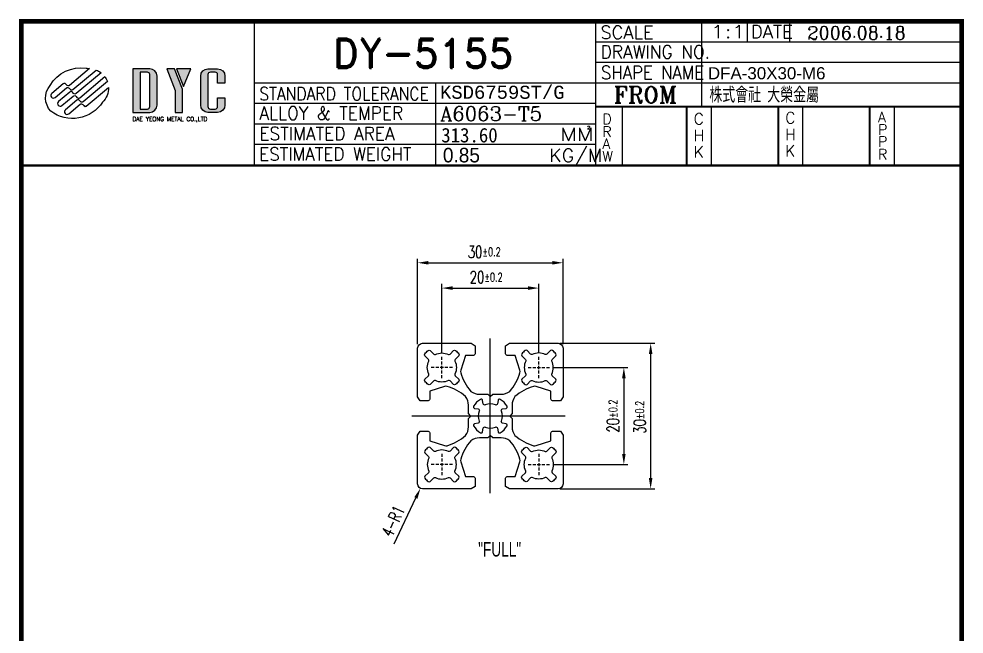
# Model space of a CAD drawing. Extents: x 358 to 554, y 1 to 280.
# Drawn here: x 358.4 to 553.4, y 152.8 to 279.7 of the extents above; entities that cross this region are included whole.
import ezdxf
from ezdxf.enums import TextEntityAlignment as Align

# ---------------------------------------------------------------- set-up
doc = ezdxf.new("R2010")
doc.units = 0
doc.header["$LTSCALE"] = 8
doc.linetypes.add('ACANSTGL', pattern=[0.11811023622, 0.07874015748, -0.03937007874])
doc.linetypes.add('CENTER2', pattern=[28.575000000000003, 19.05, -3.175, 3.175, -3.175])
doc.layers.get('0').update_dxf_attribs({"linetype": 'CONTINUOUS'})
doc.layers.get('Defpoints').update_dxf_attribs({"linetype": 'CONTINUOUS'})
for name, color, linetype in [('4', 7, 'CONTINUOUS'), ('외형선', 3, 'CONTINUOUS'), ('치수', 7, 'CONTINUOUS')]:
    doc.layers.add(name, color=color, linetype=linetype)
doc.styles.add('MONOTXT', font='monotxt')
doc.styles.add('ROMANC', font='ROMANC.shx', dxfattribs={"width": 0.9})
doc.styles.add('ROMANS', font='romans.shx', dxfattribs={"width": 0.7})
doc.styles.add('ROMANT', font='romant')
doc.styles.add('STYLE1', font='BatangChe.ttf')
doc.dimstyles.new('ROMANS', dxfattribs={"dimtxt": 2.5, "dimasz": 2.2, "dimexe": 0.85, "dimexo": 0.85, "dimgap": 1, "dimtad": 1, "dimdsep": 46, "dimtxsty": 'ROMANS', "dimcen": 2.2, "dimclrd": 3, "dimclre": 3, "dimclrt": 3, "dimadec": 0, "dimazin": 0, "dimtfac": 1, "dimtix": 1, "dimtmove": 1, "dimatfit": 0, "dimfxl": 0, "dimtolj": 1, "dimarcsym": 0})

# ---------------------------------------------------------------- blocks, each defined once
blk = doc.blocks.new('*D6')
at = {"layer": '4', "color": 2, "lineweight": -2}
for p, q in [((445.6241754073184, 210.8338310905647), (445.6241754073184, 225.0197618579008)), ((465.6218355079914, 210.8338310905647), (465.6218355079914, 225.0197618579008)), ((447.8241754073184, 224.1697618579008), (463.4218355079914, 224.1697618579008))]:
    blk.add_line(p, q, dxfattribs=at)
at = {"layer": '4', "color": 2}
for points in [[(447.8241754073184, 224.5364285245674), (447.8241754073184, 223.8030951912341), (445.6241754073184, 224.1697618579008)], [(463.4218355079914, 224.5364285245674), (463.4218355079914, 223.8030951912341), (465.6218355079914, 224.1697618579008)]]:
    blk.add_solid(points, dxfattribs=at)
at = {"layer": 'Defpoints', "color": 0}
for p in [(465.6218355079914, 224.1697618579008), (445.6241754073184, 209.9838310905647), (465.6218355079914, 209.9838310905647)]:
    blk.add_point(p, dxfattribs=at)
at = {"layer": '4', "color": 3, "insert": (454.7782734529543, 226.4197618579008), "char_height": 2.5, "attachment_point": 5, "style": 'ROMANS'}
blk.add_mtext('\\A1;20{\\H1.750000;±0.2}', dxfattribs=at)
blk = doc.blocks.new('*D7')
at = {"layer": '4', "color": 2, "lineweight": -2}
for p, q in [((440.6241754073196, 212.6338310905652), (440.6241754073196, 230.2361645695069)), ((470.6241754073188, 212.6338310905652), (470.6241754073188, 230.2361645695069)), ((442.8241754073196, 229.3861645695069), (468.4241754073188, 229.3861645695069))]:
    blk.add_line(p, q, dxfattribs=at)
at = {"layer": '4', "color": 2}
for points in [[(442.8241754073196, 229.7528312361736), (442.8241754073196, 229.0194979028403), (440.6241754073196, 229.3861645695069)], [(468.4241754073188, 229.7528312361736), (468.4241754073188, 229.0194979028403), (470.6241754073188, 229.3861645695069)]]:
    blk.add_solid(points, dxfattribs=at)
at = {"layer": 'Defpoints', "color": 0}
for p in [(470.6241754073188, 229.3861645695069), (440.6241754073196, 211.7838310905652), (470.6241754073188, 211.7838310905652)]:
    blk.add_point(p, dxfattribs=at)
at = {"layer": '4', "color": 3, "insert": (454.3767588847646, 231.6361645695069), "char_height": 2.5, "attachment_point": 5, "style": 'ROMANS'}
blk.add_mtext('\\A1;30{\\H1.750000;±0.2}', dxfattribs=at)
blk = doc.blocks.new('*D8')
at = {"layer": '4', "color": 2, "lineweight": -2}
for p, q in [((468.6718355079914, 207.7838310905647), (484.0264922185881, 207.7838310905647)), ((483.1764922185881, 205.5838310905647), (483.1764922185881, 189.9828795856573)), ((468.6702754400506, 187.7828795856574), (484.0264922185881, 187.7828795856574))]:
    blk.add_line(p, q, dxfattribs=at)
at = {"layer": '4', "color": 2}
for points in [[(482.8098255519214, 205.5838310905647), (483.5431588852548, 205.5838310905647), (483.1764922185881, 207.7838310905647)], [(482.8098255519214, 189.9828795856573), (483.5431588852548, 189.9828795856573), (483.1764922185881, 187.7828795856574)]]:
    blk.add_solid(points, dxfattribs=at)
at = {"layer": 'Defpoints', "color": 0}
for p in [(467.8218355079914, 207.7838310905647), (467.8202754400506, 187.7828795856574), (483.1764922185881, 187.7828795856574)]:
    blk.add_point(p, dxfattribs=at)
at = {"layer": '4', "color": 3, "insert": (480.9264922185881, 197.7851244191042), "char_height": 2.5, "attachment_point": 5, "rotation": 90, "style": 'ROMANS'}
blk.add_mtext('\\A1;20{\\H1.750000;±0.2}', dxfattribs=at)
blk = doc.blocks.new('*D9')
at = {"layer": '4', "color": 2, "lineweight": -2}
for p, q in [((469.9741754073188, 212.7838310905652), (489.5498348209042, 212.7838310905652)), ((488.6998348209041, 210.5838310905652), (488.6998348209041, 184.9838310905653)), ((469.9741754073233, 182.7838310905653), (489.5498348209042, 182.7838310905653))]:
    blk.add_line(p, q, dxfattribs=at)
at = {"layer": '4', "color": 2}
for points in [[(488.3331681542375, 210.5838310905652), (489.0665014875708, 210.5838310905652), (488.6998348209041, 212.7838310905652)], [(488.3331681542375, 184.9838310905653), (489.0665014875708, 184.9838310905653), (488.6998348209041, 182.7838310905653)]]:
    blk.add_solid(points, dxfattribs=at)
at = {"layer": 'Defpoints', "color": 0}
for p in [(469.1241754073188, 212.7838310905652), (469.1241754073233, 182.7838310905653), (488.6998348209041, 182.7838310905653)]:
    blk.add_point(p, dxfattribs=at)
at = {"layer": '4', "color": 3, "insert": (486.4498348209041, 197.5283868269755), "char_height": 2.5, "attachment_point": 5, "rotation": 90, "style": 'ROMANS'}
blk.add_mtext('\\A1;30{\\H1.750000;±0.2}', dxfattribs=at)
blk = doc.blocks.new('*D10')
at = {"layer": '4', "color": 2, "lineweight": -2}
blk.add_line((435.8105727389157, 171.4337491469533), (440.2612795436644, 180.8885737851031), dxfattribs=at)
at = {"layer": '4', "color": 2}
blk.add_solid([(439.9295313107469, 181.0447389361469), (440.5930277765819, 180.7324086340592), (441.1982704499272, 182.8790631826083)], dxfattribs=at)
at = {"layer": 'Defpoints', "color": 0}
for p in [(441.6241754073195, 183.7838310905653), (441.1982704499272, 182.8790631826083)]:
    blk.add_point(p, dxfattribs=at)
at = {"layer": '4', "color": 3, "insert": (435.5317028952555, 176.1242029214081), "char_height": 2.5, "attachment_point": 5, "rotation": 64.79204228385835, "style": 'ROMANS'}
blk.add_mtext('\\A1;4-R1', dxfattribs=at)

msp = doc.modelspace()

# ---------------------------------------------------------------- hatches: boundary and pattern name
h = msp.add_hatch(color=1)
edge = h.paths.add_edge_path()
edge.add_line((372.2468719399249, 261.6860468089452), (376.8625684735914, 265.5590760679711))
edge.add_arc((372.8658154507287, 265.3979386290018), 3.999999999999969, -46.397181027297506, 2.308748531911192, ccw=False)
edge.add_arc((369.4279179523566, 266.5425743141307), 7.397839774648331, 232.93671443006662, 326.88878846338076, ccw=False)
edge.add_arc((367.8658154507287, 263.3979386290017), 3.999999999999996, 140.0375531998655, 223.6028189727026, ccw=False)
edge.add_arc((371.1657073899274, 262.1981007202035), 7.397839774648336, 81.70492619284778, 149.3714486572285, ccw=False)
edge.add_arc((379.4465581769163, 318.9954555973466), 50.00000000000259, 261.7049261928512, 262.4909465920898)
edge.add_line((372.9124156492242, 269.4242443812782), (368.7881445309608, 265.9635700070682))
edge.add_arc((368.5310294870861, 266.2699877843158), 0.4000000000000055, 220.0000000000055, 310.0000000000015, ccw=False)
edge.add_line((368.2246117098387, 266.0128727404411), (368.0317754269327, 266.2426860733768))
edge.add_arc((367.7253576496851, 265.9855710295022), 0.3999999999999962, 39.99999999999596, 129.9999999999995)
edge.add_line((367.4682426058104, 266.2919888067498), (365.1318070542975, 264.331486597206))
edge.add_arc((365.4853402396251, 263.9101621534905), 0.5499999999999944, 129.9999999999999, 309.9999999999998)
edge.add_line((365.8388734249528, 263.4888377097751), (368.1753089764657, 265.4493399193191))
edge.add_arc((368.4324240203402, 265.1429221420715), 0.4000000000000032, 40.000000000005514, 130.0000000000011, ccw=False)
edge.add_line((368.7388417975878, 265.4000371859461), (368.9316780804938, 265.1702238530104))
edge.add_arc((369.2380958577414, 265.427338896885), 0.3999999999999989, 219.9999999999956, 309.9999999999999)
edge.add_line((369.495210901616, 265.1209211196374), (374.2830973356957, 269.1384348605924))
edge.add_arc((372.8658154507287, 265.3979386290018), 3.999999999999942, 52.33304050575322, 69.24819661296209, ccw=False)
edge.add_line((375.3100981192437, 268.5642428210208), (370.2022772722712, 264.2782722322065))
edge.add_arc((369.9451622283966, 264.5846900094541), 0.4000000000000055, 219.9999999999947, 310.0000000000015, ccw=False)
edge.add_line((369.6387444511489, 264.3275749655795), (369.4459081682429, 264.5573882985151))
edge.add_arc((369.1394903909954, 264.3002732546406), 0.3999999999999951, 39.99999999998548, 129.9999999999999)
edge.add_line((368.8823753471207, 264.6066910318882), (366.5459397956079, 262.6461888223442))
edge.add_arc((366.8994729809356, 262.2248643786288), 0.5500000000000562, 129.9999999999983, 309.9999999999984)
edge.add_line((367.2530061662632, 261.8035399349133), (369.5894417177761, 263.7640421444573))
edge.add_arc((369.8465567616507, 263.4576243672097), 0.4000000000000055, 40.000000000005514, 130.0000000000015, ccw=False)
edge.add_line((370.1529745388983, 263.7147394110844), (370.3458108218043, 263.4849260781486))
edge.add_arc((370.6522285990518, 263.7420411220232), 0.3999999999999908, 219.9999999999966, 309.9999999999991)
edge.add_line((370.9093436429264, 263.4356233447756), (376.0820953137626, 267.7760773639461))
edge.add_arc((372.8658154507287, 265.3979386290018), 3.999999999999966, 20.341927803232124, 36.47946786334768, ccw=False)
edge.add_line((376.6163546649824, 266.7884261702421), (371.6164100135815, 262.5929744573448))
edge.add_arc((371.3592949697069, 262.8993922345924), 0.3999999999999963, 219.9999999999851, 309.99999999999994, ccw=False)
edge.add_line((371.0528771924593, 262.6422771907178), (370.8600409095534, 262.8720905236535))
edge.add_arc((370.5536231323058, 262.6149754797789), 0.4000000000000071, 39.99999999999466, 130.0000000000019)
edge.add_line((370.2965080884311, 262.9213932570265), (367.9600725369183, 260.9608910474825))
edge.add_arc((368.3136057222459, 260.5395666037671), 0.5500000000000104, 130.0000000000018, 310.0000000000016)
edge.add_line((368.6671389075735, 260.1182421600516), (371.0035744590863, 262.0787443695955))
edge.add_arc((371.2606895029609, 261.772326592348), 0.3999999999999963, 39.99999999999602, 129.9999999999999, ccw=False)
edge.add_line((371.5671072802086, 262.0294416362225), (371.8242223240833, 261.723023858975))
edge.add_arc((372.054035657019, 261.9158601418809), 0.2999999999999924, 219.9999999999968, 309.9999999999986)
edge = h.paths.add_edge_path(flags=0)
edge.add_arc((372.054035657019, 261.9158601418809), 0.2999999999999756, 219.9999999999841, 309.999999999995)
edge.add_arc((372.054035657019, 261.9158601418809), 0.2999999999999924, 219.9999999999968, 309.9999999999986)
edge = h.paths.add_edge_path(flags=16)
edge.add_line((372.2468719399249, 261.6860468089452), (376.8625684735914, 265.5590760679711))
edge.add_arc((372.054035657019, 261.9158601418809), 0.2999999999999756, 219.9999999999841, 309.999999999995)
edge.add_line((371.5671072802086, 262.0294416362225), (371.8242223240833, 261.723023858975))
edge.add_arc((371.2606895029609, 261.772326592348), 0.3999999999999963, 39.99999999999596, 129.9999999999999)
edge.add_line((368.6671389075735, 260.1182421600516), (371.0035744590863, 262.0787443695955))
edge.add_arc((368.3136057222459, 260.5395666037671), 0.5500000000000104, 130.0000000000018, 310.0000000000016)
edge.add_line((370.2965080884311, 262.9213932570265), (367.9600725369183, 260.9608910474825))
edge.add_arc((370.5536231323058, 262.6149754797789), 0.4000000000000071, 39.99999999999466, 130.0000000000019)
edge.add_line((371.0528771924593, 262.6422771907178), (370.8600409095534, 262.8720905236535))
edge.add_arc((371.3592949697069, 262.8993922345924), 0.3999999999999963, 219.9999999999851, 309.9999999999999)
edge.add_line((376.6163546649824, 266.7884261702421), (371.6164100135815, 262.5929744573448))
edge.add_arc((372.8658154507287, 265.3979386290018), 3.999999999999966, 20.34192780323212, 36.47946786334772)
edge.add_line((370.9093436429264, 263.4356233447756), (376.0820953137626, 267.7760773639461))
edge.add_arc((370.6522285990518, 263.7420411220232), 0.3999999999999908, 219.9999999999966, 309.9999999999991)
edge.add_line((370.1529745388983, 263.7147394110844), (370.3458108218043, 263.4849260781486))
edge.add_arc((369.8465567616507, 263.4576243672097), 0.4000000000000055, 40.00000000000548, 130.0000000000015)
edge.add_line((367.2530061662632, 261.8035399349133), (369.5894417177761, 263.7640421444573))
edge.add_arc((366.8994729809356, 262.2248643786288), 0.5500000000000562, 129.9999999999983, 309.9999999999984)
edge.add_line((368.8823753471207, 264.6066910318882), (366.5459397956079, 262.6461888223442))
edge.add_arc((369.1394903909954, 264.3002732546406), 0.3999999999999951, 39.99999999998548, 129.9999999999999)
edge.add_line((369.6387444511489, 264.3275749655795), (369.4459081682429, 264.5573882985151))
edge.add_arc((369.9451622283966, 264.5846900094541), 0.4000000000000055, 219.9999999999947, 310.0000000000015)
edge.add_line((375.3100981192437, 268.5642428210208), (370.2022772722712, 264.2782722322065))
edge.add_arc((372.8658154507287, 265.3979386290018), 3.999999999999942, 52.33304050575321, 69.2481966129621)
edge.add_line((369.495210901616, 265.1209211196374), (374.2830973356957, 269.1384348605924))
edge.add_arc((369.2380958577414, 265.427338896885), 0.3999999999999989, 219.9999999999956, 309.9999999999999)
edge.add_line((368.7388417975878, 265.4000371859461), (368.9316780804938, 265.1702238530104))
edge.add_arc((368.4324240203402, 265.1429221420715), 0.4000000000000032, 40.00000000000548, 130.0000000000011)
edge.add_line((365.8388734249528, 263.4888377097751), (368.1753089764657, 265.4493399193191))
edge.add_arc((365.4853402396251, 263.9101621534905), 0.5499999999999944, 129.9999999999999, 309.9999999999998)
edge.add_line((367.4682426058104, 266.2919888067498), (365.1318070542975, 264.331486597206))
edge.add_arc((367.7253576496851, 265.9855710295022), 0.3999999999999962, 39.99999999999596, 129.9999999999995)
edge.add_line((368.2246117098387, 266.0128727404411), (368.0317754269327, 266.2426860733768))
edge.add_arc((368.5310294870861, 266.2699877843158), 0.4000000000000055, 220.0000000000055, 310.0000000000015)
edge.add_line((372.9124156492242, 269.4242443812782), (368.7881445309608, 265.9635700070682))
edge.add_arc((379.4465581769163, 318.9954555973466), 50.00000000000259, 261.7049261928512, 262.4909465920898)
edge.add_arc((371.1657073899274, 262.1981007202035), 7.397839774648336, 81.70492619284781, 149.3714486572285)
edge.add_arc((367.8658154507287, 263.3979386290017), 3.999999999999996, 140.0375531998655, 223.6028189727026)
edge.add_arc((369.4279179523566, 266.5425743141307), 7.397839774648331, 232.9367144300666, 326.8887884633808)
edge.add_arc((372.8658154507287, 265.3979386290018), 3.999999999999969, 313.6028189727025, 362.3087485319111)
h = msp.add_hatch(color=7)
h.dxf.hatch_style = 1
edge = h.paths.add_edge_path()
edge.add_line((381.8658154507287, 260.3979386290017), (385.3658154507287, 260.3979386290017))
edge.add_arc((385.3658154507287, 261.8979386290017), 1.5, 270, 360)
edge.add_line((386.8658154507287, 261.8979386290017), (386.8658154507287, 267.8979386290017))
edge.add_arc((385.3658154507287, 267.8979386290017), 1.5, 0, 90)
edge.add_line((385.3658154507287, 269.3979386290017), (381.8658154507287, 269.3979386290017))
edge.add_line((381.8658154507287, 269.3979386290017), (381.8658154507287, 260.3979386290017))
edge = h.paths.add_edge_path(flags=16)
edge.add_line((383.3658154507287, 261.0979386290017), (384.8658154507287, 261.0979386290017))
edge.add_arc((384.8658154507287, 261.5979386290017), 0.5, 270, 360)
edge.add_line((385.3658154507287, 261.5979386290017), (385.3658154507287, 268.1979386290017))
edge.add_arc((384.8658154507287, 268.1979386290017), 0.5, 0, 90)
edge.add_line((384.8658154507287, 268.6979386290017), (383.3658154507287, 268.6979386290017))
edge.add_line((383.3658154507287, 268.6979386290017), (383.3658154507287, 261.0979386290017))
h = msp.add_hatch(color=7)
h.paths.add_polyline_path([(392.3373328006852, 265.7133361634095), (393.8658154507287, 269.3979386290017), (390.9044318418438, 269.3979386290017)])
h.paths.add_polyline_path([(392.1158154507287, 265.1793403252505), (390.4752494437143, 269.3979386290017), (388.8658154507287, 269.3979386290017), (390.6158154507287, 264.8979386290017), (390.6158154507287, 260.3979386290017), (392.1158154507287, 260.3979386290017)])
edge = h.paths.add_edge_path()
edge.add_arc((397.3658154507287, 261.8979386290017), 1.5, 180, 270, ccw=False)
edge.add_line((395.8658154507287, 261.8979386290017), (395.8658154507287, 267.8979386290017))
edge.add_arc((397.3658154507287, 267.8979386290017), 1.5, 90, 180, ccw=False)
edge.add_line((397.3658154507287, 269.3979386290017), (399.3658154507287, 269.3979386290017))
edge.add_arc((399.3658154507287, 267.8979386290017), 1.5, 0, 90, ccw=False)
edge.add_line((400.8658154507287, 267.8979386290017), (400.8658154507287, 266.3979386290017))
edge.add_line((400.8658154507287, 266.3979386290017), (399.3658154507287, 266.3979386290017))
edge.add_line((399.3658154507287, 266.3979386290017), (399.3658154507287, 268.1979386290017))
edge.add_arc((398.8658154507287, 268.1979386290017), 0.5, 0, 90)
edge.add_line((398.8658154507287, 268.6979386290017), (397.8658154507287, 268.6979386290017))
edge.add_arc((397.8658154507287, 268.1979386290017), 0.5, 90, 180)
edge.add_line((397.3658154507287, 268.1979386290017), (397.3658154507287, 261.5979386290017))
edge.add_arc((397.8658154507287, 261.5979386290017), 0.5, 180, 270)
edge.add_line((397.8658154507287, 261.0979386290017), (398.8658154507287, 261.0979386290017))
edge.add_arc((398.8658154507287, 261.5979386290017), 0.5, 270, 360)
edge.add_line((399.3658154507287, 261.5979386290017), (399.3658154507287, 263.3979386290017))
edge.add_line((399.3658154507287, 263.3979386290017), (400.8658154507287, 263.3979386290017))
edge.add_line((400.8658154507287, 263.3979386290017), (400.8658154507287, 261.8979386290017))
edge.add_arc((399.3658154507287, 261.8979386290017), 1.5, -90, 0, ccw=False)
edge.add_line((399.3658154507287, 260.3979386290017), (397.3658154507287, 260.3979386290017))

# ---------------------------------------------------------------- linework, layer by layer
at = {"color": 7}
for p, q in [((406.9690154507286, 249.6139386290017), (406.9690154507288, 279.1819386290017)), ((477.3690154507286, 249.6139386290017), (477.3690154507286, 279.1819386290017)), ((499.2630154507286, 261.6869071500747), (499.2630154507286, 279.1819386290017)), ((508.6774154507286, 274.9579386290017), (508.6774154507287, 279.1819386290017)), ((517.4350154507287, 274.9579386290017), (517.4350154507287, 279.1819386290017)), ((477.3690154507286, 274.9579386290017), (552.8658154507287, 274.9579386290017)), ((477.3690154507286, 270.7339386290017), (552.8658154507287, 270.7339386290017)), ((406.9690154507286, 266.5099386290017), (552.8658154507287, 266.5099386290017)), ((444.4078154507287, 249.6139386290017), (444.4078154507287, 266.5099386290017)), ((406.9690154507286, 262.2859386290017), (477.3690154507286, 262.2859386290017)), ((477.3690154507286, 261.6869071500747), (552.8658154507287, 261.6869071500747)), ((477.3690154507286, 261.5369071500747), (552.8658154507287, 261.5369071500747)), ((482.9073270196909, 249.6139386290017), (482.9073270196909, 261.5369071500747)), ((496.0990154507286, 249.6139386290017), (496.0990154507286, 261.5369071500747)), ((496.2490154507287, 249.6139386290017), (496.2490154507286, 261.5369071500747)), ((501.2490154507287, 249.6139386290017), (501.2490154507286, 261.5369071500747)), ((514.9790154507286, 249.6139386290017), (514.9790154507286, 261.5369071500747)), ((515.1290154507286, 249.6139386290017), (515.1290154507286, 261.5369071500747)), ((520.1290154507286, 249.6139386290017), (520.1290154507286, 261.5369071500747)), ((533.8590154507286, 249.6139386290017), (533.8590154507286, 261.5369071500747)), ((534.0090154507287, 249.6139386290017), (534.0090154507287, 261.5369071500747)), ((539.0090154507287, 249.6139386290017), (539.0090154507286, 261.5369071500747)), ((406.9690154507286, 258.0619386290017), (477.3690154507286, 258.0619386290016)), ((406.9690154507286, 253.8379386290017), (477.3690154507286, 253.8379386290017)), ((358.8658154507287, 249.6139386290017), (552.8658154507287, 249.6139386290017))]:
    msp.add_line(p, q, dxfattribs=at)
at = {"color": 7, "linetype": 'Continuous'}
msp.add_line((358.8658154507287, 249.4139386290017), (552.8658154507287, 249.4139386290017), dxfattribs=at)
at = {"color": 7, "const_width": 1}
msp.add_lwpolyline([(358.8658154507287, 279.1819386290017), (552.8658154507287, 279.1819386290017), (552.8658154507287, 11.1819386290017), (358.8658154507287, 11.1819386290017)], close=True, dxfattribs=at)
at = {"color": 1}
msp.add_lwpolyline([(372.2468719399249, 261.6860468089452), (376.8625684735914, 265.5590760679711, -0.2157780440692302), (375.6244361403839, 262.5013869048638, -0.4345637451471435), (364.9692637265907, 260.6393179393466, -0.3816892209322487), (364.7999531351619, 265.9670801708378, -0.304140310349664), (372.2330020400476, 269.5185457518388, 0.003429674435915716), (372.9124156492242, 269.4242443812782), (368.7881445309608, 265.9635700070682, -0.4142135623730844), (368.2246117098387, 266.0128727404411), (368.0317754269327, 266.2426860733768, 0.4142135623731078), (367.4682426058104, 266.2919888067498), (365.1318070542976, 264.331486597206, 1.000000000000003), (365.8388734249528, 263.4888377097751), (368.1753089764655, 265.4493399193191, -0.4142135623730812), (368.7388417975878, 265.4000371859461), (368.9316780804938, 265.1702238530104, 0.4142135623731093), (369.495210901616, 265.1209211196374), (374.2830973356957, 269.1384348605924, -0.073940601245855), (375.3100981192437, 268.5642428210208), (370.2022772722712, 264.2782722322065, -0.4142135623731401), (369.6387444511489, 264.3275749655795), (369.4459081682431, 264.5573882985151, 0.414213562373162), (368.8823753471207, 264.6066910318882), (366.545939795608, 262.6461888223442, 0.9999999999999984), (367.2530061662632, 261.8035399349133), (369.5894417177761, 263.7640421444573, -0.4142135623730845), (370.1529745388983, 263.7147394110844), (370.3458108218042, 263.4849260781486, 0.4142135623730946), (370.9093436429264, 263.4356233447756), (376.0820953137626, 267.7760773639461, -0.07052990354995801), (376.6163546649824, 266.7884261702421), (371.6164100135816, 262.5929744573448, -0.4142135623731622), (371.0528771924593, 262.6422771907178), (370.8600409095534, 262.8720905236535, 0.4142135623731447), (370.2965080884311, 262.9213932570265), (367.9600725369183, 260.9608910474825, 0.9999999999999948), (368.6671389075735, 260.1182421600516), (371.0035744590863, 262.0787443695955, -0.4142135623731087), (371.5671072802086, 262.0294416362225), (371.8242223240833, 261.723023858975, 0.4142135623730874), (372.2468719399249, 261.6860468089452, -0.4142135623730956), (371.8242223240832, 261.723023858975)], format="xyb", dxfattribs=at)
at = {"color": 7}
for points in [[(381.8658154507287, 260.3979386290017), (385.3658154507287, 260.3979386290017, 0.414213562373095), (386.8658154507287, 261.8979386290017), (386.8658154507287, 267.8979386290017, 0.414213562373095), (385.3658154507287, 269.3979386290017), (381.8658154507287, 269.3979386290017)], [(397.3658154507287, 260.3979386290017, -0.414213562373095), (395.8658154507287, 261.8979386290017), (395.8658154507287, 267.8979386290017, -0.414213562373095), (397.3658154507287, 269.3979386290017), (399.3658154507287, 269.3979386290017, -0.414213562373095), (400.8658154507287, 267.8979386290017), (400.8658154507287, 266.3979386290017), (399.3658154507287, 266.3979386290017), (399.3658154507287, 268.1979386290017, 0.414213562373095), (398.8658154507287, 268.6979386290017), (397.8658154507287, 268.6979386290017, 0.414213562373095), (397.3658154507287, 268.1979386290017), (397.3658154507287, 261.5979386290017, 0.414213562373095), (397.8658154507287, 261.0979386290017), (398.8658154507287, 261.0979386290017, 0.414213562373095), (399.3658154507287, 261.5979386290017), (399.3658154507287, 263.3979386290017), (400.8658154507287, 263.3979386290017), (400.8658154507287, 261.8979386290017, -0.414213562373095), (399.3658154507287, 260.3979386290017)], [(383.3658154507287, 261.0979386290017), (384.8658154507287, 261.0979386290017, 0.414213562373095), (385.3658154507287, 261.5979386290017), (385.3658154507287, 268.1979386290017, 0.414213562373095), (384.8658154507287, 268.6979386290017), (383.3658154507287, 268.6979386290017)]]:
    msp.add_lwpolyline(points, format="xyb", close=True, dxfattribs=at)
for points in [[(392.1158154507287, 265.1793403252505), (390.4752494437143, 269.3979386290017), (388.8658154507287, 269.3979386290017), (390.6158154507287, 264.8979386290017), (390.6158154507287, 260.3979386290017), (392.1158154507287, 260.3979386290017)], [(392.3373328006852, 265.7133361634095), (393.8658154507287, 269.3979386290017), (390.9044318418438, 269.3979386290017)]]:
    msp.add_lwpolyline(points, close=True, dxfattribs=at)
at = {"layer": '4', "color": 1, "linetype": 'CENTER2'}
for p, q in [((455.6241754073192, 181.8427448576102), (455.6241754073192, 213.7801421308992)), ((471.0818540654557, 197.7838310905645), (439.4000295690546, 197.7838310905645))]:
    msp.add_line(p, q, dxfattribs=at)
at = {"layer": '4', "color": 1, "linetype": 'ACANSTGL'}
for p, q in [((445.6241754073184, 205.5838310905647), (445.6241754073184, 209.9838310905648)), ((465.6218355079914, 205.5838310905647), (465.6218355079914, 209.9838310905648)), ((447.8241754073184, 207.7838310905647), (443.4241754073184, 207.7838310905647)), ((463.4218355079913, 207.7838310905647), (467.8218355079914, 207.7838310905647)), ((445.6247838352886, 189.9830511174316), (445.6251270339067, 185.5830511308163)), ((465.6212270800212, 189.9830511174316), (465.620883881403, 185.5830511308163)), ((447.8249554279053, 187.7832227234331), (443.42495544129, 187.7828795248149)), ((463.4210554874044, 187.7832227234331), (467.8210554740197, 187.7828795248149))]:
    msp.add_line(p, q, dxfattribs=at)
at = {"layer": '4', "color": 0}
for points in [[(459.5741754073213, 182.7838310905647), (458.7741754073189, 183.2838310905664), (458.7741754073191, 184.9838310905721, -0.4142135623747044), (459.0741754073206, 185.2838310905721), (460.7241754073186, 185.2838310905628), (461.7117832370922, 188.3356045322412, 0.1325389155706619), (461.7375307936069, 188.855971354134, 0.1125422963130033), (459.6281881828187, 192.6941403288586, 0.1608027959134906), (457.842016473322, 193.2838310905673), (456.1241754073187, 193.2838310905672), (455.6241754073203, 193.783831090567), (455.1241754073204, 193.2838310905672), (453.4063343413174, 193.2838310905672, 0.160802795913492), (451.6201626318204, 192.6941403288586, 0.1125422963130027), (449.5108200210323, 188.855971354134, 0.1325389155706613), (449.536567577547, 188.3356045322412), (450.5241754073205, 185.2838310905628), (452.1741754073185, 185.2838310905721, -0.4142135623747042), (452.47417540732, 184.9838310905721), (452.4741754073203, 183.2838310905664), (451.6741754073175, 182.7838310905645), (441.62417540732, 182.7838310905643, -0.414213562373095), (440.62417540732, 183.7838310905643), (440.62417540732, 193.8338310905627), (441.1241754073217, 194.6338310905652), (442.8241754073275, 194.633831090565, -0.4142135623747042), (443.1241754073274, 194.3338310905634), (443.1241754073181, 192.6838310905654), (446.1759488489965, 191.6962232607919, 0.1325389155706613), (446.6963156708894, 191.6704757042772, 0.1125422963130027), (450.534484645614, 193.7798183150653, 0.160802795913492), (451.1241754073225, 195.5659900245623), (451.1241754073225, 197.2838310905653), (451.6241754073224, 197.7838310905652), (451.1241754073225, 198.2838310905636), (451.1241754073226, 200.0016721565669, 0.1608027959134906), (450.5344846456139, 201.7878438660637, 0.1125422963130033), (446.6963156708894, 203.8971864768518, 0.1325389155706619), (446.1759488489965, 203.8714389203371), (443.1241754073181, 202.8838310905635), (443.1241754073274, 201.2338310905656, -0.4142135623747044), (442.8241754073275, 200.933831090564), (441.1241754073217, 200.9338310905638), (440.62417540732, 201.7338310905662), (440.62417540732, 211.7838310905643, -0.414213562373095), (441.62417540732, 212.7838310905643), (451.6741754073178, 212.7838310905643), (452.4741754073203, 212.2838310905626), (452.47417540732, 210.5838310905569, -0.4142135623747042), (452.1741754073185, 210.2838310905569), (450.5241754073205, 210.2838310905662), (449.536567577547, 207.2320576488878, 0.1325389155706613), (449.5108200210323, 206.711690826995, 0.1125422963130027), (451.6201626318204, 202.8735218522704, 0.160802795913492), (453.4063343413174, 202.2838310905618), (455.1241754073204, 202.2838310905618), (455.6241754073203, 201.7838310905619), (456.1241754073187, 202.2838310905618), (457.842016473322, 202.2838310905617, 0.1608027959134906), (459.6281881828187, 202.8735218522704, 0.1125422963130033), (461.7375307936069, 206.711690826995, 0.1325389155706619), (461.7117832370922, 207.2320576488878), (460.7241754073186, 210.2838310905662), (459.0741754073206, 210.2838310905569, -0.4142135623747044), (458.7741754073191, 210.5838310905569), (458.7741754073189, 212.2838310905626), (459.5741754073213, 212.7838310905643), (469.6241754073191, 212.7838310905643, -0.414213562373095), (470.6241754073191, 211.7838310905643), (470.6241754073183, 201.7338310905662), (470.1241754073166, 200.9338310905638), (468.4241754073109, 200.933831090564, -0.4142135623747044), (468.1241754073109, 201.2338310905656), (468.1241754073203, 202.8838310905635), (465.0724019656418, 203.8714389203371, 0.1325389155706619), (464.552035143749, 203.8971864768518, 0.1125422963130033), (460.7138661690245, 201.7878438660637, 0.1608027959134906), (460.1241754073157, 200.0016721565669), (460.1241754073158, 198.2838310905636), (459.6241754073159, 197.7838310905652), (460.1241754073158, 197.2838310905653), (460.1241754073158, 195.5659900245623, 0.160802795913492), (460.7138661690244, 193.7798183150653, 0.1125422963130027), (464.552035143749, 191.6704757042772, 0.1325389155706613), (465.0724019656419, 191.6962232607919), (468.1241754073203, 192.6838310905654), (468.1241754073109, 194.3338310905634, -0.4142135623747042), (468.4241754073109, 194.633831090565), (470.1241754073166, 194.6338310905652), (470.6241754073183, 193.8338310905627), (470.624175407317, 183.7838310905638, -0.414213562373095), (469.6241754073191, 182.7838310905643)], [(448.3102156807826, 206.4477219448206, 0.3222541028478048), (448.3666876737728, 206.1019789958902), (449.1072584459639, 205.3614082236991, -0.3831100821435603), (449.1287657690558, 204.9610936963999, -0.05372606194994083), (448.4469128014845, 204.2792407288261, -0.3831100821435861), (448.0465982741841, 204.3007480519192), (447.306027501993, 205.0413188241103, 0.3222541028478022), (446.9602845530617, 205.0977908171025, -0.2349805983575676), (444.288066261574, 205.0977908171006, 0.3222541028477769), (443.9423233126438, 205.0413188241104), (443.2017525404526, 204.3007480519192, -0.3831100821436147), (442.8014380131533, 204.2792407288273, -0.05372606194993337), (442.1195850455796, 204.9610936963986, -0.383110082143567), (442.1410923686728, 205.361408223699), (442.881663140864, 206.1019789958901, 0.3222541028478081), (442.9381351338561, 206.4477219448214, -0.2349805983575441), (442.9381351338561, 209.1199402363079, 0.3222541028477805), (442.881663140864, 209.4656831852391), (442.1410923686727, 210.2062539574304, -0.3831100821435305), (442.1195850455795, 210.6065684847306, -0.05372606194994272), (442.8014380131533, 211.2884214523021, -0.3831100821435624), (443.2017525404525, 211.2669141292102), (443.9423233126437, 210.526343357019, 0.3222541028477886), (444.288066261574, 210.4698713640288, -0.2349805983575674), (446.9602845530617, 210.469871364027, 0.322254102847851), (447.306027501993, 210.5263433570191), (448.046598274184, 211.2669141292102, -0.383110082143571), (448.4469128014842, 211.2884214523035, -0.05372606194994506), (449.1287657690557, 210.6065684847297, -0.3831100821435968), (449.1072584459638, 210.2062539574304), (448.3666876737727, 209.4656831852394, 0.3222541028477955), (448.3102156807825, 209.119940236309, -0.2349805983575491)], [(462.9357952345272, 206.4477219448206, -0.3222541028478048), (462.879323241537, 206.1019789958902), (462.1387524693458, 205.3614082236991, 0.3831100821435603), (462.1172451462539, 204.9610936963999, 0.05372606194994083), (462.7990981138253, 204.2792407288261, 0.3831100821435861), (463.1994126411256, 204.3007480519192), (463.9399834133167, 205.0413188241103, -0.3222541028478022), (464.285726362248, 205.0977908171025, 0.2349805983575676), (466.9579446537357, 205.0977908171006, -0.3222541028477769), (467.3036876026659, 205.0413188241104), (468.0442583748571, 204.3007480519192, 0.3831100821436147), (468.4445729021564, 204.2792407288273, 0.05372606194993337), (469.1264258697301, 204.9610936963986, 0.383110082143567), (469.104918546637, 205.361408223699), (468.3643477744457, 206.1019789958901, -0.3222541028478081), (468.3078757814536, 206.4477219448214, 0.2349805983575441), (468.3078757814536, 209.1199402363079, -0.3222541028477805), (468.3643477744458, 209.4656831852391), (469.104918546637, 210.2062539574304, 0.3831100821435305), (469.1264258697302, 210.6065684847306, 0.05372606194994272), (468.4445729021564, 211.2884214523021, 0.3831100821435624), (468.0442583748572, 211.2669141292102), (467.303687602666, 210.526343357019, -0.3222541028477886), (466.9579446537358, 210.4698713640288, 0.2349805983575674), (464.2857263622481, 210.469871364027, -0.322254102847851), (463.9399834133167, 210.5263433570191), (463.1994126411257, 211.2669141292102, 0.383110082143571), (462.7990981138254, 211.2884214523035, 0.05372606194994506), (462.117245146254, 210.6065684847297, 0.3831100821435968), (462.1387524693459, 210.2062539574304), (462.879323241537, 209.4656831852394, -0.3222541028477955), (462.9357952345272, 209.119940236309, 0.2349805983575491)], [(458.8615172897203, 199.3699563548465, 0.5225893003038996), (459.0665597326027, 199.8178353239862, 0.1264756527656377), (457.6581796407438, 201.2262154158473, 0.5225893003038559), (457.2103006716036, 201.0211729729652), (457.0767299289233, 200.2802393272589, -0.4887852198418892), (456.6574911360655, 200.0602885588089, 0.2163351679808829), (454.5908596785733, 200.0602885588084, -0.488785219841928), (454.1716208857152, 200.280239327259), (454.0380501430352, 201.0211729729662, 0.5225893003038657), (453.5901711738953, 201.2262154158482, 0.1264756527656435), (452.1817910820351, 199.8178353239884, 0.5225893003038904), (452.3868335249175, 199.3699563548483), (453.1277671706245, 199.2363856121683, -0.4887852198420371), (453.3477179390747, 198.8171468193105, 0.216335167980799), (453.3477179390752, 196.7505153618191, -0.488785219841969), (453.1277671706244, 196.331276568961), (452.3868335249174, 196.1977058262811, 0.5225893003038502), (452.1817910820351, 195.749826857141, 0.1264756527656465), (453.5901711738954, 194.3414467652811, 0.5225893003038377), (454.0380501430352, 194.5464892081632), (454.1716208857152, 195.28742285387, -0.4887852198420125), (454.5908596785733, 195.5073736223207, 0.2163351679808897), (456.6574911360655, 195.5073736223202, -0.4887852198419051), (457.0767299289233, 195.2874228538702), (457.2103006716036, 194.5464892081642, 0.5225893003039149), (457.6581796407438, 194.3414467652821, 0.1264756527656421), (459.0665597326027, 195.7498268571433, 0.5225893003039148), (458.8615172897203, 196.197705826283), (458.1205836440148, 196.3312765689623, -0.4887852198420339), (457.9006328755638, 196.7505153618203, 0.2163351679805315), (457.9006328755642, 198.8171468193094, -0.4887852198420295), (458.1205836440146, 199.2363856121671)], [(448.3108914837972, 189.1193697761016, -0.3222541028478048), (448.3673365087742, 189.4651171287779), (449.1078495144249, 190.2057456630038, 0.3831100821435603), (449.1293256130439, 190.6060618666498, 0.05372606194994083), (448.4474194632294, 191.2878616478321, 0.3831100821435861), (448.0471066147113, 191.2663231003969), (447.3065936090606, 190.525694566171, -0.3222541028478022), (446.9608550659788, 190.4691956055091, 0.2349805983575676), (444.28863678262, 190.4689871733235, -0.3222541028477769), (443.9428894299436, 190.5254321983005), (443.2022608957176, 191.2659452039512, 0.3831100821436147), (442.8019446920717, 191.2874213025703, 0.05372606194993337), (442.1201449108895, 190.6055151527558, 0.383110082143567), (442.1416834583247, 190.2052023042377), (442.8823119925507, 189.464689298587, -0.3222541028478081), (442.9388109532125, 189.1189507555051, 0.2349805983575441), (442.9390193854, 186.4467324721475, -0.3222541028477805), (442.8825743604211, 186.1009851194702), (442.1420613547702, 185.3603565852442, 0.3831100821435305), (442.1205852561499, 184.9600403815973, 0.05372606194994272), (442.8024914059669, 184.2782406004173, 0.3831100821435624), (443.2028042544839, 184.2997791478512), (443.9433172601346, 185.0404076820772, -0.3222541028477886), (444.2890558032154, 185.0969066427371, 0.2349805983575674), (446.9612740865743, 185.0971150749264, -0.322254102847851), (447.3070214392516, 185.0406700499474), (448.0476499734775, 184.3001570442968, 0.383110082143571), (448.4479661771244, 184.2786809456764, 0.05372606194994506), (449.1297659583044, 184.9605870954934, 0.3831100821435968), (449.1082274108705, 185.3608999440104), (448.3675988766445, 186.101412949661, -0.3222541028477955), (448.3110999159846, 186.4471514927419, 0.2349805983575491)], [(462.9351194315125, 189.1193697761016, 0.3222541028478048), (462.8786744065355, 189.4651171287779), (462.1381614008849, 190.2057456630038, -0.3831100821435603), (462.1166853022658, 190.6060618666498, -0.05372606194994083), (462.7985914520803, 191.2878616478321, -0.3831100821435861), (463.1989043005984, 191.2663231003969), (463.9394173062491, 190.525694566171, 0.3222541028478022), (464.2851558493309, 190.4691956055091, -0.2349805983575676), (466.9573741326898, 190.4689871733235, 0.3222541028477769), (467.303121485366, 190.5254321983005), (468.0437500195921, 191.2659452039512, -0.3831100821436147), (468.4440662232381, 191.2874213025703, -0.05372606194993337), (469.1258660044202, 190.6055151527558, -0.383110082143567), (469.1043274569851, 190.2052023042377), (468.363698922759, 189.464689298587, 0.3222541028478081), (468.3071999620972, 189.1189507555051, -0.2349805983575441), (468.3069915299097, 186.4467324721475, 0.3222541028477805), (468.3634365548887, 186.1009851194702), (469.1039495605394, 185.3603565852442, -0.3831100821435305), (469.1254256591598, 184.9600403815973, -0.05372606194994272), (468.4435195093429, 184.2782406004173, -0.3831100821435624), (468.0432066608258, 184.2997791478512), (467.3026936551751, 185.0404076820772, 0.3222541028477886), (466.9569551120943, 185.0969066427371, -0.2349805983575674), (464.2847368287354, 185.0971150749264, 0.322254102847851), (463.9389894760582, 185.0406700499474), (463.1983609418323, 184.3001570442968, -0.383110082143571), (462.7980447381853, 184.2786809456764, -0.05372606194994506), (462.1162449570053, 184.9605870954934, -0.3831100821435968), (462.1377835044393, 185.3608999440104), (462.8784120386652, 186.101412949661, 0.3222541028477955), (462.9349109993251, 186.4471514927419, -0.2349805983575491)]]:
    msp.add_lwpolyline(points, format="xyb", close=True, dxfattribs=at)

# ---------------------------------------------------------------- texts
at = {"color": 7, "style": 'ROMANS'}
for s, height, width, p, p2 in [('SCALE             ', 2.7, 0.7388936795824682, (478.3407343879925, 275.5544687600191), (513.3009610562373, 275.5544687600191)), ('1:1            ', 2.7, 0.9003737552528062, (501.0596983737884, 275.6980736720166), (536.019925042033, 275.6980736720166)), ('DATE              ', 2.7, 0.7388936795824658, (509.3517906965428, 275.6980736720166), (544.3120173647875, 275.6980736720166)), ('DRAWING NO.       ', 2.7, 0.7616607117264657, (478.3613965086025, 271.5273711771769), (513.3216231768473, 271.5273711771769)), ('SHAPE NAME        ', 2.7, 0.7309485862536244, (478.4435285284761, 267.2716008401019), (513.4037551967209, 267.2716008401019)), ('STANDARD TOLERANCE', 2.7, 0.7746805529525593, (407.9746127496218, 262.8904801654348), (442.9348394178666, 262.8904801654348)), ('ALLOY & TEMPER   ', 2.7, 0.7927489040418317, (407.9746127496218, 258.899872173629), (442.9348394178666, 258.899872173629)), ('2             ', 0.6422088240572272, 0.9280302869841203, (475.5577306575661, 256.9296164957514), (483.8731995677097, 256.9296164957514)), ('ESTIMATED AREA    ', 2.7, 0.7950668832934161, (407.9746127496218, 254.6833803661751), (442.9348394178666, 254.6833803661751)), ('MM            ', 2.7, 0.9063762469544911, (469.9755874854994, 254.5230522534832), (504.9358141537441, 254.5230522534832)), ('ESTIMATED WEIGHT  ', 2.7, 0.8141104014561301, (407.8992671021408, 250.4668879067955), (442.8594937703855, 250.4668879067955)), ('KG/M            ', 2.7, 0.7997437473127869, (467.7251176806668, 250.1901929940744), (502.6853443489115, 250.1901929940744))]:
    msp.add_text(s, height=height, dxfattribs=dict(at, width=width)).set_placement(p, p2, align=Align.FIT)
at = {"color": 7}
for s, height, style, p in [('2006.08.18', 2.693103561993344, 'ROMANC', (521.0152516629659, 276.7960866948292)), ('KSD6759ST/G', 2.7, 'MONOTXT', (445.2439504840262, 264.5556203059268)), ('FROM', 3.392704566503136, 'ROMANT', (481.0876749818702, 264.02214317426)), ('A6063-T5', 2.977522700256944, 'ROMANC', (445.2547660072854, 260.1439553575098)), ('DAE YEONG METAL CO.,LTD', 0.8594468321416294, 'ROMANT', (381.8104515409514, 259.0484089087871)), ('D', 2.150712504607885, 'ROMANC', (478.7289689263722, 259.0308877465249)), ('C', 2.326841477562249, 'ROMANC', (497.5845901132961, 259.062408653692)), ('C', 2.326841477562249, 'ROMANC', (516.4721846385386, 259.3020945669344)), ('A', 2.150712504607885, 'ROMANC', (535.5969504937036, 259.4583246712089)), ('R', 2.150712504607885, 'ROMANC', (478.7416091954848, 256.4159826005727)), ('P', 2.150712504607885, 'ROMANC', (535.6095907628161, 256.8434195252568)), ('H', 2.326841477562249, 'ROMANC', (497.5845901132961, 255.6330309412584)), ('H', 2.326841477562249, 'ROMANC', (516.4721846385386, 255.872716854501)), ('P', 2.150712504607885, 'ROMANC', (535.6064306682987, 254.3875930387111)), ('A', 2.150712504607885, 'ROMANC', (478.7384491009673, 253.960156114027)), ('K', 2.326841477562249, 'ROMANC', (516.4721846385386, 252.4903162968885)), ('W', 2.150712504607885, 'ROMANC', (478.7289689263722, 251.3199864613218)), ('K', 2.326841477562249, 'ROMANC', (497.5845901132961, 252.250630383646)), ('R', 2.150712504607885, 'ROMANC', (535.5969504937036, 251.7474233860059))]:
    msp.add_text(s, height=height, dxfattribs=dict(at, style=style)).set_placement(p, align=Align.MIDDLE_LEFT)
at = {"color": 7, "char_height": 3, "width": 32.96, "attachment_point": 1}
for s, insert, style in [('313.60', (445.5053723041636, 257.2066722428989), 'STYLE1'), ('{\\f굴림|b0|i0|c129|p49;0.85}', (445.8396367332742, 253.0909623928609), 'MONOTXT')]:
    msp.add_mtext(s, dxfattribs=dict(at, insert=insert, style=style))
at = {"layer": '외형선', "color": 2, "attachment_point": 4, "style": 'ROMANT'}
for s, insert, char_height in [('{\\Fromand.shx;DY-5155}', (423.1245682782154, 272.5669557891835), 6), ('{\\fArial|b0|i0|c0|p32;DFA-30X30-M6}', (500.5071548858349, 268.461454935048), 2.5)]:
    msp.add_mtext(s, dxfattribs=dict(at, insert=insert, char_height=char_height))
at = {"layer": '외형선', "color": 3, "insert": (453.1187192214467, 170.2818154645009), "char_height": 5, "attachment_point": 4, "style": 'ROMANS'}
msp.add_mtext('{\\fYet R|b0|i0|c129|p18;\\H0.6x;"FULL"}', dxfattribs=at)
at = {"layer": '치수', "color": 2, "char_height": 2.8, "attachment_point": 4, "style": 'ROMANS'}
for s, insert in [('\\A1;\\f궁서체|b0|i0|c129|p17; ', (497.4840847471329, 268.4325248780549)), ('{\\fBatangChe|b0|i0|c129|p17; 株式會社 大榮金屬}', (499.5313338026909, 263.9633089513327))]:
    msp.add_mtext(s, dxfattribs=dict(at, insert=insert))

# ---------------------------------------------------------------- dimensions: what is measured, and where the dimension line sits
at = {"layer": '4'}
for base, p1, p2, picture, middle in [((470.6241754073188, 229.3861645695069), (440.6241754073196, 211.7838310905652), (470.6241754073188, 211.7838310905652), '*D7', (454.3767588847646, 229.3861645695069)), ((465.6218355079914, 224.1697618579008), (445.6241754073184, 209.9838310905647), (465.6218355079914, 209.9838310905647), '*D6', (454.7782734529543, 224.1697618579008))]:
    dim = msp.add_linear_dim(base=base, p1=p1, p2=p2, dimstyle='ROMANS', override={"dimgap": 1, "dimcen": 0, "dimclrd": 2, "dimclre": 2, "dimtol": 1, "dimlim": 0, "dimtp": 0.2, "dimtm": 0.2, "dimtfac": 0.7, "dimtix": 0, "dimtofl": 0, "dimatfit": 3}, dxfattribs=at)
    dim.commit()
    dim.dimension.update_dxf_attribs({"geometry": picture, "text_midpoint": middle, "dimtype": 128})
for base, p1, p2, picture, middle in [((488.6998348209041, 182.7838310905653), (469.1241754073188, 212.7838310905652), (469.1241754073233, 182.7838310905653), '*D9', (488.6998348209041, 197.5283868269755)), ((483.1764922185881, 187.7828795856574), (467.8218355079914, 207.7838310905647), (467.8202754400506, 187.7828795856574), '*D8', (483.1764922185881, 197.7851244191042))]:
    dim = msp.add_linear_dim(base=base, p1=p1, p2=p2, angle=90, dimstyle='ROMANS', override={"dimgap": 1, "dimcen": 0, "dimclrd": 2, "dimclre": 2, "dimtol": 1, "dimlim": 0, "dimtp": 0.2, "dimtm": 0.2, "dimtfac": 0.7, "dimtix": 0, "dimtofl": 0, "dimatfit": 3}, dxfattribs=at)
    dim.commit()
    dim.dimension.update_dxf_attribs({"geometry": picture, "text_midpoint": middle, "dimtype": 128})
dim = msp.add_radius_dim(center=(441.6241754073195, 183.7838310905653), mpoint=(441.1982704499272, 182.8790631826083), dimstyle='ROMANS', override={"dimpost": '4-R<>', "dimcen": 0, "dimclrd": 2, "dimclre": 2, "dimtix": 0, "dimtofl": 0, "dimatfit": 3}, dxfattribs=at)
dim.commit()
dim.dimension.update_dxf_attribs({"geometry": '*D10', "text_midpoint": (435.5317028952555, 176.1242029214081)})

doc.saveas('drawing.dxf')
